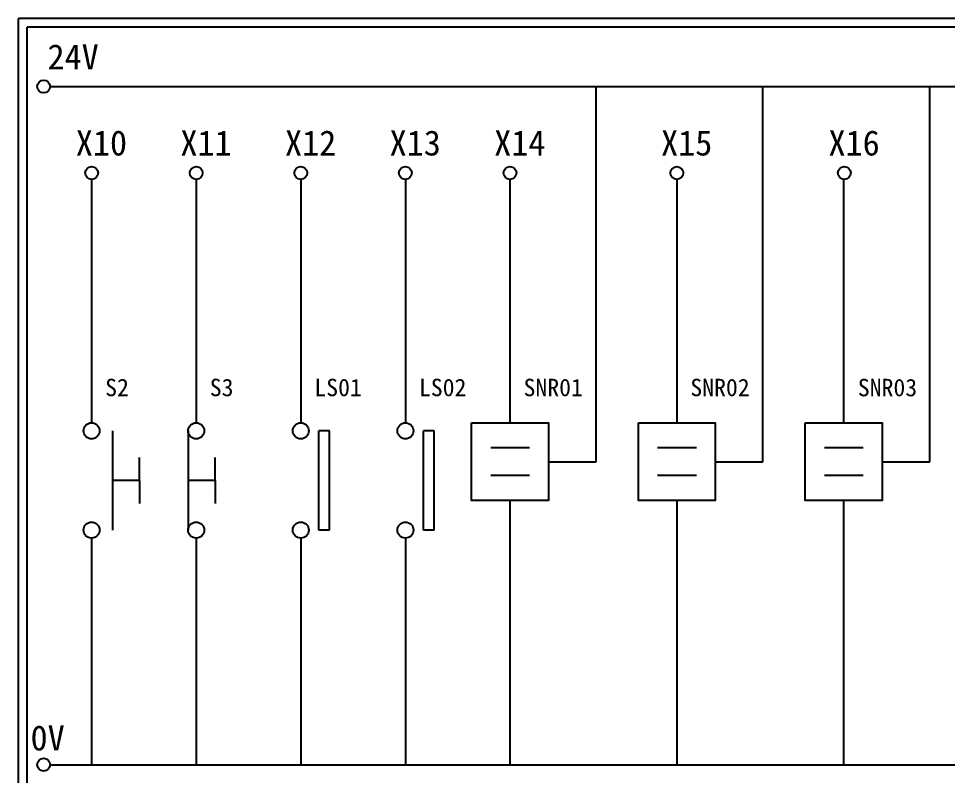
# Model space of a CAD drawing. Extents: x 325 to 612, y 3 to 207.
# Drawn here: x 325.3 to 458.5, y 98.4 to 207 of the extents above; entities that cross this region are included whole.
import ezdxf

# ---------------------------------------------------------------- set-up
doc = ezdxf.new("R2010")
doc.units = 0
doc.layers.get('0').update_dxf_attribs({"linetype": 'CONTINUOUS'})
doc.layers.add('圖框層', color=7, linetype='CONTINUOUS')
doc.layers.add('標尺寸層', color=3, linetype='CONTINUOUS')
doc.styles.add('STSL', font='kaiu.ttf')

msp = doc.modelspace()

# ---------------------------------------------------------------- linework, layer by layer
for p, q in [((369.9, 147.84), (368.4, 147.84)), ((384.9, 147.84), (383.4, 147.84)), ((342.66, 140.73), (342.66, 144.04)), ((353.51, 140.73), (353.51, 144.04)), ((342.66, 140.73), (342.66, 137.42)), ((353.51, 140.73), (353.51, 137.42)), ((369.9, 133.61), (368.4, 133.61)), ((384.9, 133.61), (383.4, 133.61))]:
    msp.add_line(p, q)
for points in [[(390.28, 148.99), (401.3, 148.99), (401.3, 137.83), (390.28, 137.83)], [(414.2, 148.99), (425.23, 148.99), (425.23, 137.83), (414.2, 137.83)], [(438.13, 148.99), (449.16, 148.99), (449.16, 137.83), (438.13, 137.83)]]:
    msp.add_lwpolyline(points, close=True)
at = {"layer": '圖框層', "color": 7}
for p, q in [((612.32, 206.97), (325.32, 206.97)), ((325.32, 3), (325.32, 206.97)), ((611.07, 205.72), (326.57, 205.72)), ((326.57, 4.25), (326.57, 205.72))]:
    msp.add_line(p, q, dxfattribs=at)
at = {"layer": '標尺寸層', "color": 7}
for p, q in [((329.84, 197.22), (607.44, 197.22)), ((408.13, 143.41), (408.13, 197.22)), ((432.06, 143.41), (432.06, 197.22)), ((455.98, 143.41), (455.98, 197.22)), ((335.79, 183.91), (335.79, 148.99)), ((350.79, 183.91), (350.79, 148.99)), ((365.79, 183.91), (365.79, 148.99)), ((380.79, 183.91), (380.79, 148.99)), ((395.79, 183.91), (395.79, 148.99)), ((419.72, 183.91), (419.72, 148.99)), ((443.64, 183.91), (443.64, 148.99)), ((338.79, 147.84), (338.79, 133.61)), ((349.64, 147.84), (349.64, 133.61)), ((368.4, 133.61), (368.4, 147.84)), ((368.4, 133.61), (368.4, 147.84)), ((369.9, 133.61), (369.9, 147.84)), ((369.9, 133.61), (369.9, 147.84)), ((383.4, 133.61), (383.4, 147.84)), ((384.9, 133.61), (384.9, 147.84)), ((393.03, 145.44), (398.6, 145.44)), ((416.96, 145.44), (422.52, 145.44)), ((440.88, 145.44), (446.45, 145.44)), ((401.3, 143.41), (408.13, 143.41)), ((425.23, 143.41), (432.06, 143.41)), ((449.16, 143.41), (455.98, 143.41)), ((393.03, 141.47), (398.6, 141.47)), ((416.96, 141.47), (422.52, 141.47)), ((440.88, 141.47), (446.45, 141.47)), ((342.66, 140.73), (338.79, 140.73)), ((353.51, 140.73), (349.64, 140.73)), ((395.79, 137.83), (395.79, 99.96)), ((419.72, 137.83), (419.72, 99.96)), ((443.64, 137.83), (443.64, 99.96)), ((335.79, 132.46), (335.79, 99.96)), ((350.79, 132.46), (350.79, 99.96)), ((365.79, 132.46), (365.79, 99.96)), ((380.79, 132.46), (380.79, 99.96)), ((330.05, 99.96), (607.92, 99.96))]:
    msp.add_line(p, q, dxfattribs=at)
for centre, radius in [((328.92, 197.22), 0.92), ((335.79, 184.83), 0.92), ((350.79, 184.83), 0.92), ((365.79, 184.83), 0.92), ((380.79, 184.83), 0.92), ((395.79, 184.83), 0.92), ((419.72, 184.83), 0.92), ((443.73, 184.83), 0.92), ((335.79, 147.84), 1.15), ((350.79, 147.84), 1.15), ((365.79, 147.84), 1.15), ((380.79, 147.84), 1.15), ((335.79, 133.61), 1.15), ((350.79, 133.61), 1.15), ((365.79, 133.61), 1.15), ((380.79, 133.61), 1.15), ((328.92, 99.96), 0.92)]:
    msp.add_circle(centre, radius, dxfattribs=at)

# ---------------------------------------------------------------- texts
at = {"layer": '圖框層', "color": 4, "style": 'STSL'}
for s, height, p in [('24V', 3.6, (329.47, 199.68)), ('X10', 3.6, (333.53, 187.33)), ('X11', 3.6, (348.53, 187.33)), ('X12', 3.6, (363.53, 187.33)), ('X13', 3.6, (378.53, 187.33)), ('X14', 3.6, (393.53, 187.33)), ('X15', 3.6, (417.46, 187.33)), ('X16', 3.6, (441.47, 187.33)), ('S2', 2.5, (337.74, 152.81)), ('S3', 2.5, (352.74, 152.81)), ('LS01', 2.5, (367.74, 152.81)), ('LS02', 2.5, (382.74, 152.81)), ('SNR01', 2.5, (397.74, 152.81)), ('SNR02', 2.5, (421.66, 152.81)), ('SNR03', 2.5, (445.68, 152.8)), ('0V', 3.6, (327.04, 102))]:
    msp.add_text(s, height=height, dxfattribs=at).set_placement(p)

doc.saveas('drawing.dxf')
